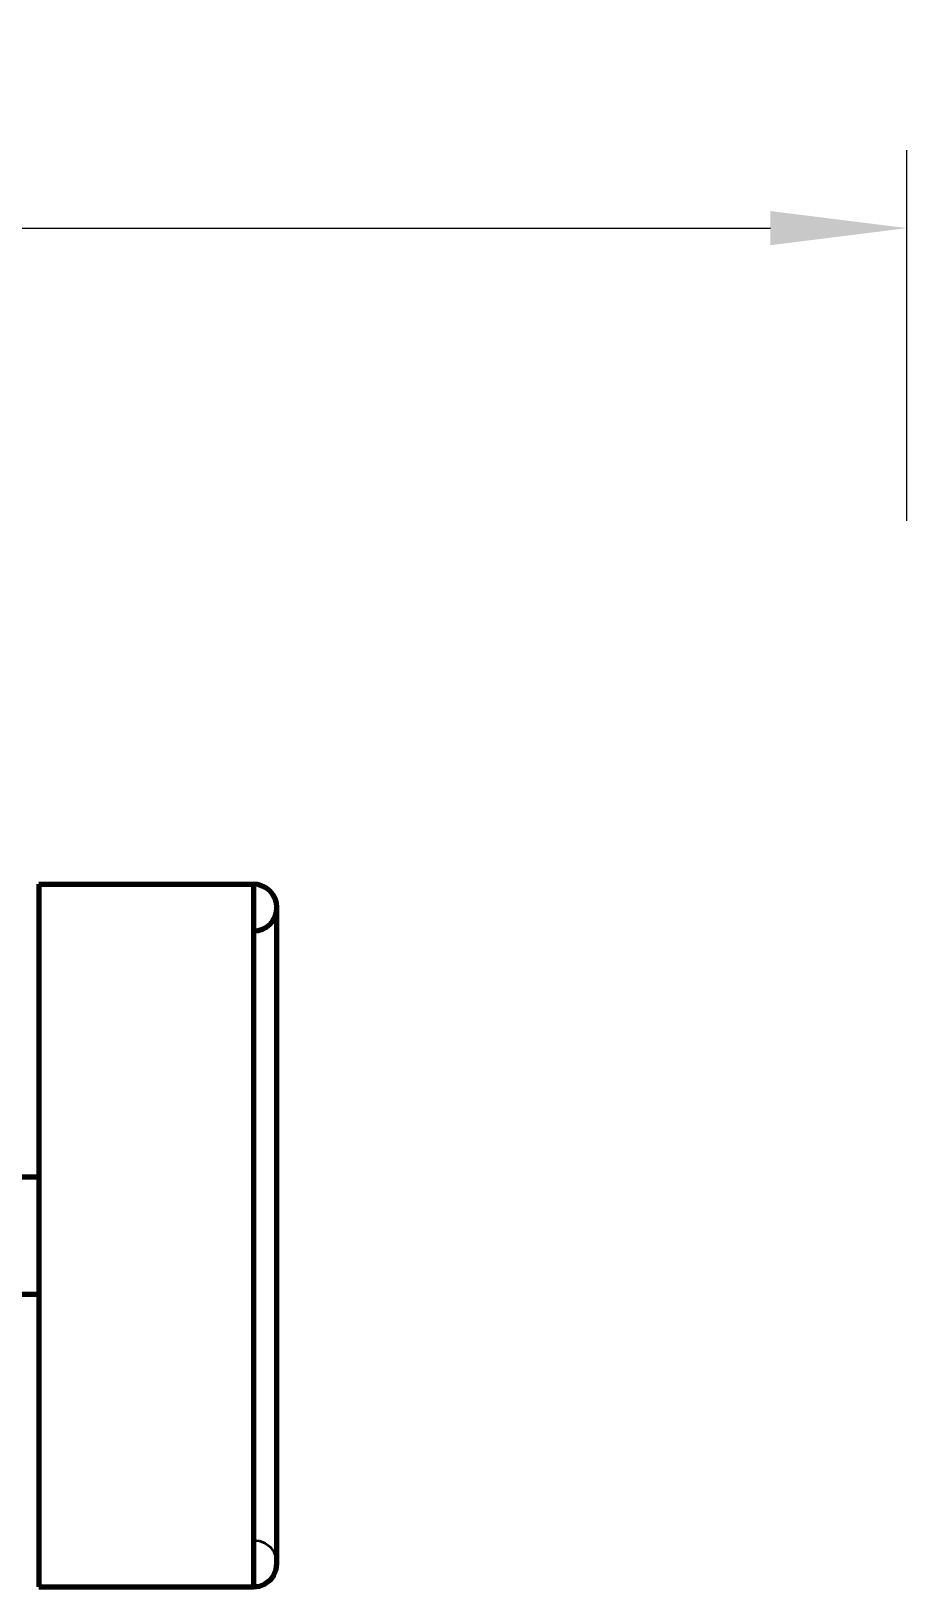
# Model space of a CAD drawing. Header units: millimetres. Extents: x 0 to 2382, y 0 to 420.
# Drawn here: x 324.75 to 347.2, y 326.91 to 366.76 of the extents above; entities that cross this region are included whole.
import ezdxf

# ---------------------------------------------------------------- set-up
doc = ezdxf.new("R2010")
doc.units = ezdxf.units.MM
doc.linetypes.add('IRAM-E-TRAZOS', pattern=[5, 4, -1])
for name, color, linetype, lineweight in [('01-VISIBLE', 7, 'CONTINUOUS', 70), ('02-OCULTA', 4, 'IRAM-E-TRAZOS', 35), ('04-COTA', 3, 'CONTINUOUS', 18)]:
    doc.layers.add(name, color=color, linetype=linetype, lineweight=lineweight)
doc.styles.add('ISO3098', font='isocpeur.ttf')
doc.dimstyles.new('FLAMA-IRAM', dxfattribs={"dimtxt": 3.5, "dimasz": 3.5, "dimexe": 2, "dimexo": 1.5, "dimgap": 1, "dimtad": 1, "dimdec": 1, "dimtxsty": 'ISO3098', "dimblk": 'IRAM_FLECHA', "dimblk1": 'IRAM_FLECHA', "dimblk2": 'IRAM_FLECHA', "dimcen": 2.5, "dimclrd": 256, "dimclre": 256, "dimclrt": 256, "dimazin": 3, "dimtfac": 1, "dimtmove": 0, "dimatfit": 3, "dimlwd": 18, "dimlwe": 18})

# ---------------------------------------------------------------- blocks, each defined once
blk = doc.blocks.new('IRAM_FLECHA')
blk.add_solid([(0, 0), (-1, 0.125), (-1, -0.125)])

msp = doc.modelspace()

# ---------------------------------------------------------------- linework, layer by layer
at = {"layer": '01-VISIBLE'}
for p, q in [((324.955, 344.913), (330.455, 344.913)), ((324.305, 337.413), (324.955, 337.413)), ((324.305, 334.413), (324.955, 334.413)), ((324.955, 326.913), (330.455, 326.913))]:
    msp.add_line(p, q, dxfattribs=at)
for points in [[(324.955, 344.913), (324.955, 344.663), (324.955, 344.413), (324.955, 344.163), (324.955, 343.913), (324.955, 343.663), (324.955, 343.413), (324.955, 343.163), (324.955, 342.913), (324.955, 342.663), (324.955, 342.413), (324.955, 342.163), (324.955, 341.913), (324.955, 341.663), (324.955, 341.413), (324.955, 341.163), (324.955, 340.913), (324.955, 340.663), (324.955, 340.413), (324.955, 340.163), (324.955, 339.913), (324.955, 339.663), (324.955, 339.413), (324.955, 339.163), (324.955, 338.913), (324.955, 338.663), (324.955, 338.413), (324.955, 338.163), (324.955, 337.913), (324.955, 337.663), (324.955, 337.413), (324.955, 337.163), (324.955, 336.913), (324.955, 336.663), (324.955, 336.413), (324.955, 336.163), (324.955, 335.913), (324.955, 335.663), (324.955, 335.413), (324.955, 335.163), (324.955, 334.913), (324.955, 334.663), (324.955, 334.413), (324.955, 334.163), (324.955, 333.913), (324.955, 333.663), (324.955, 333.413), (324.955, 333.163), (324.955, 332.913), (324.955, 332.663), (324.955, 332.413), (324.955, 332.163), (324.955, 331.913), (324.955, 331.663), (324.955, 331.413), (324.955, 331.163), (324.955, 330.913), (324.955, 330.663), (324.955, 330.413), (324.955, 330.163), (324.955, 329.913), (324.955, 329.663), (324.955, 329.413), (324.955, 329.163), (324.955, 328.913), (324.955, 328.663), (324.955, 328.413), (324.955, 328.163), (324.955, 327.913), (324.955, 327.663), (324.955, 327.413), (324.955, 327.163), (324.955, 326.913)], [(330.455, 344.913), (330.455, 344.663), (330.455, 344.413), (330.455, 344.163), (330.455, 343.913), (330.455, 343.663), (330.455, 343.413), (330.455, 343.163), (330.455, 342.913), (330.455, 342.663), (330.455, 342.413), (330.455, 342.163), (330.455, 341.913), (330.455, 341.663), (330.455, 341.413), (330.455, 341.163), (330.455, 340.913), (330.455, 340.663), (330.455, 340.413), (330.455, 340.163), (330.455, 339.913), (330.455, 339.663), (330.455, 339.413), (330.455, 339.163), (330.455, 338.913), (330.455, 338.663), (330.455, 338.413), (330.455, 338.163), (330.455, 337.913), (330.455, 337.663), (330.455, 337.413), (330.455, 337.163), (330.455, 336.913), (330.455, 336.663), (330.455, 336.413), (330.455, 336.163), (330.455, 335.913), (330.455, 335.663), (330.455, 335.413), (330.455, 335.163), (330.455, 334.913), (330.455, 334.663), (330.455, 334.413), (330.455, 334.163), (330.455, 333.913), (330.455, 333.663), (330.455, 333.413), (330.455, 333.163), (330.455, 332.913), (330.455, 332.663), (330.455, 332.413), (330.455, 332.163), (330.455, 331.913), (330.455, 331.663), (330.455, 331.413), (330.455, 331.163), (330.455, 330.913), (330.455, 330.663), (330.455, 330.413), (330.455, 330.163), (330.455, 329.913), (330.455, 329.663), (330.455, 329.413), (330.455, 329.163), (330.455, 328.913), (330.455, 328.663), (330.455, 328.413), (330.455, 328.163), (330.455, 327.913), (330.455, 327.663), (330.455, 327.413), (330.455, 327.163), (330.455, 326.913)], [(331.055, 327.513), (331.055, 327.764), (331.055, 328.014), (331.055, 328.265), (331.055, 328.516), (331.055, 328.767), (331.055, 329.017), (331.055, 329.268), (331.055, 329.519), (331.055, 329.77), (331.055, 330.02), (331.055, 330.271), (331.055, 330.522), (331.055, 330.772), (331.055, 331.023), (331.055, 331.274), (331.055, 331.525), (331.055, 331.775), (331.055, 332.026), (331.055, 332.277), (331.055, 332.528), (331.055, 332.778), (331.055, 333.029), (331.055, 333.28), (331.055, 333.531), (331.055, 333.781), (331.055, 334.032), (331.055, 334.283), (331.055, 334.534), (331.055, 334.784), (331.055, 335.035), (331.055, 335.286), (331.055, 335.537), (331.055, 335.787), (331.055, 336.038), (331.055, 336.289), (331.055, 336.54), (331.055, 336.79), (331.055, 337.041), (331.055, 337.292), (331.055, 337.543), (331.055, 337.793), (331.055, 338.044), (331.055, 338.295), (331.055, 338.546), (331.055, 338.796), (331.055, 339.047), (331.055, 339.298), (331.055, 339.549), (331.055, 339.799), (331.055, 340.05), (331.055, 340.301), (331.055, 340.552), (331.055, 340.802), (331.055, 341.053), (331.055, 341.304), (331.055, 341.555), (331.055, 341.805), (331.055, 342.056), (331.055, 342.307), (331.055, 342.558), (331.055, 342.808), (331.055, 343.059), (331.055, 343.31), (331.055, 343.561), (331.055, 343.811), (331.055, 344.062), (331.055, 344.313)], [(331.055, 327.513), (331.055, 327.764), (331.055, 328.014), (331.055, 328.265), (331.055, 328.516), (331.055, 328.767), (331.055, 329.017), (331.055, 329.268), (331.055, 329.519), (331.055, 329.77), (331.055, 330.02), (331.055, 330.271), (331.055, 330.522), (331.055, 330.772), (331.055, 331.023), (331.055, 331.274), (331.055, 331.525), (331.055, 331.775), (331.055, 332.026), (331.055, 332.277), (331.055, 332.528), (331.055, 332.778), (331.055, 333.029), (331.055, 333.28), (331.055, 333.531), (331.055, 333.781), (331.055, 334.032), (331.055, 334.283), (331.055, 334.534), (331.055, 334.784), (331.055, 335.035), (331.055, 335.286), (331.055, 335.537), (331.055, 335.787), (331.055, 336.038), (331.055, 336.289), (331.055, 336.54), (331.055, 336.79), (331.055, 337.041), (331.055, 337.292), (331.055, 337.543), (331.055, 337.793), (331.055, 338.044), (331.055, 338.295), (331.055, 338.546), (331.055, 338.796), (331.055, 339.047), (331.055, 339.298), (331.055, 339.549), (331.055, 339.799), (331.055, 340.05), (331.055, 340.301), (331.055, 340.552), (331.055, 340.802), (331.055, 341.053), (331.055, 341.304), (331.055, 341.555), (331.055, 341.805), (331.055, 342.056), (331.055, 342.307), (331.055, 342.558), (331.055, 342.808), (331.055, 343.059), (331.055, 343.31), (331.055, 343.561), (331.055, 343.811), (331.055, 344.062), (331.055, 344.313)], [(330.455, 326.913), (330.61, 326.933), (330.755, 326.993), (330.879, 327.089), (330.975, 327.213), (331.035, 327.358), (331.055, 327.513)]]:
    msp.add_lwpolyline(points, dxfattribs=at)
msp.add_arc((330.455, 344.313), 0.6, -90, 90, dxfattribs=at)
at = {"layer": '02-OCULTA'}
for points in [[(324.955, 326.913), (324.955, 327.163), (324.955, 327.413), (324.955, 327.663), (324.955, 327.913), (324.955, 328.163), (324.955, 328.413), (324.955, 328.663), (324.955, 328.913), (324.955, 329.163), (324.955, 329.413), (324.955, 329.663), (324.955, 329.913), (324.955, 330.163), (324.955, 330.413), (324.955, 330.663), (324.955, 330.913), (324.955, 331.163), (324.955, 331.413), (324.955, 331.663), (324.955, 331.913), (324.955, 332.163), (324.955, 332.413), (324.955, 332.663), (324.955, 332.913), (324.955, 333.163), (324.955, 333.413), (324.955, 333.663), (324.955, 333.913), (324.955, 334.163), (324.955, 334.413), (324.955, 334.663), (324.955, 334.913), (324.955, 335.163), (324.955, 335.413), (324.955, 335.663), (324.955, 335.913), (324.955, 336.163), (324.955, 336.413), (324.955, 336.663), (324.955, 336.913), (324.955, 337.163), (324.955, 337.413), (324.955, 337.663), (324.955, 337.913), (324.955, 338.163), (324.955, 338.413), (324.955, 338.663), (324.955, 338.913), (324.955, 339.163), (324.955, 339.413), (324.955, 339.663), (324.955, 339.913), (324.955, 340.163), (324.955, 340.413), (324.955, 340.663), (324.955, 340.913), (324.955, 341.163), (324.955, 341.413), (324.955, 341.663), (324.955, 341.913), (324.955, 342.163), (324.955, 342.413), (324.955, 342.663), (324.955, 342.913), (324.955, 343.163), (324.955, 343.413), (324.955, 343.663), (324.955, 343.913), (324.955, 344.163), (324.955, 344.413), (324.955, 344.663), (324.955, 344.913)], [(330.455, 326.913), (330.455, 327.163), (330.455, 327.413), (330.455, 327.663), (330.455, 327.913), (330.455, 328.163), (330.455, 328.413), (330.455, 328.663), (330.455, 328.913), (330.455, 329.163), (330.455, 329.413), (330.455, 329.663), (330.455, 329.913), (330.455, 330.163), (330.455, 330.413), (330.455, 330.663), (330.455, 330.913), (330.455, 331.163), (330.455, 331.413), (330.455, 331.663), (330.455, 331.913), (330.455, 332.163), (330.455, 332.413), (330.455, 332.663), (330.455, 332.913), (330.455, 333.163), (330.455, 333.413), (330.455, 333.663), (330.455, 333.913), (330.455, 334.163), (330.455, 334.413), (330.455, 334.663), (330.455, 334.913), (330.455, 335.163), (330.455, 335.413), (330.455, 335.663), (330.455, 335.913), (330.455, 336.163), (330.455, 336.413), (330.455, 336.663), (330.455, 336.913), (330.455, 337.163), (330.455, 337.413), (330.455, 337.663), (330.455, 337.913), (330.455, 338.163), (330.455, 338.413), (330.455, 338.663), (330.455, 338.913), (330.455, 339.163), (330.455, 339.413), (330.455, 339.663), (330.455, 339.913), (330.455, 340.163), (330.455, 340.413), (330.455, 340.663), (330.455, 340.913), (330.455, 341.163), (330.455, 341.413), (330.455, 341.663), (330.455, 341.913), (330.455, 342.163), (330.455, 342.413), (330.455, 342.663), (330.455, 342.913), (330.455, 343.163), (330.455, 343.413), (330.455, 343.663), (330.455, 343.913), (330.455, 344.163), (330.455, 344.413), (330.455, 344.663), (330.455, 344.913)], [(330.455, 343.713), (330.455, 343.461), (330.455, 343.21), (330.455, 342.958), (330.455, 342.706), (330.455, 342.455), (330.455, 342.203), (330.455, 341.952), (330.455, 341.7), (330.455, 341.448), (330.455, 341.197), (330.455, 340.945), (330.455, 340.693), (330.455, 340.442), (330.455, 340.19), (330.455, 339.939), (330.455, 339.687), (330.455, 339.435), (330.455, 339.184), (330.455, 338.932), (330.455, 338.681), (330.455, 338.429), (330.455, 338.177), (330.455, 337.926), (330.455, 337.674), (330.455, 337.422), (330.455, 337.171), (330.455, 336.919), (330.455, 336.668), (330.455, 336.416), (330.455, 336.164), (330.455, 335.913), (330.455, 335.661), (330.455, 335.41), (330.455, 335.158), (330.455, 334.906), (330.455, 334.655), (330.455, 334.403), (330.455, 334.152), (330.455, 333.9), (330.455, 333.648), (330.455, 333.397), (330.455, 333.145), (330.455, 332.893), (330.455, 332.642), (330.455, 332.39), (330.455, 332.139), (330.455, 331.887), (330.455, 331.635), (330.455, 331.384), (330.455, 331.132), (330.455, 330.881), (330.455, 330.629), (330.455, 330.377), (330.455, 330.126), (330.455, 329.874), (330.455, 329.622), (330.455, 329.371), (330.455, 329.119), (330.455, 328.868), (330.455, 328.616), (330.455, 328.364), (330.455, 328.113)], [(330.455, 328.113), (330.455, 328.364), (330.455, 328.616), (330.455, 328.868), (330.455, 329.119), (330.455, 329.371), (330.455, 329.622), (330.455, 329.874), (330.455, 330.126), (330.455, 330.377), (330.455, 330.629), (330.455, 330.881), (330.455, 331.132), (330.455, 331.384), (330.455, 331.635), (330.455, 331.887), (330.455, 332.139), (330.455, 332.39), (330.455, 332.642), (330.455, 332.893), (330.455, 333.145), (330.455, 333.397), (330.455, 333.648), (330.455, 333.9), (330.455, 334.152), (330.455, 334.403), (330.455, 334.655), (330.455, 334.906), (330.455, 335.158), (330.455, 335.41), (330.455, 335.661), (330.455, 335.913), (330.455, 336.164), (330.455, 336.416), (330.455, 336.668), (330.455, 336.919), (330.455, 337.171), (330.455, 337.422), (330.455, 337.674), (330.455, 337.926), (330.455, 338.177), (330.455, 338.429), (330.455, 338.681), (330.455, 338.932), (330.455, 339.184), (330.455, 339.435), (330.455, 339.687), (330.455, 339.939), (330.455, 340.19), (330.455, 340.442), (330.455, 340.693), (330.455, 340.945), (330.455, 341.197), (330.455, 341.448), (330.455, 341.7), (330.455, 341.952), (330.455, 342.203), (330.455, 342.455), (330.455, 342.706), (330.455, 342.958), (330.455, 343.21), (330.455, 343.461), (330.455, 343.713)], [(324.955, 334.413), (324.955, 334.663), (324.955, 334.913), (324.955, 335.163), (324.955, 335.413), (324.955, 335.663), (324.955, 335.913), (324.955, 336.163), (324.955, 336.413), (324.955, 336.663), (324.955, 336.913), (324.955, 337.163), (324.955, 337.413)], [(324.955, 337.413), (324.955, 337.163), (324.955, 336.913), (324.955, 336.663), (324.955, 336.413), (324.955, 336.163), (324.955, 335.913), (324.955, 335.663), (324.955, 335.413), (324.955, 335.163), (324.955, 334.913), (324.955, 334.663), (324.955, 334.413)], [(330.455, 328.113), (330.61, 328.092), (330.755, 328.032), (330.879, 327.937), (330.975, 327.813), (331.035, 327.668), (331.055, 327.513)]]:
    msp.add_lwpolyline(points, dxfattribs=at)

# ---------------------------------------------------------------- dimensions: what is measured, and where the dimension line sits
at = {"layer": '04-COTA'}
msp.add_linear_dim(base=(283.405, 361.718), p1=(283.405, 352.718), p2=(347.205, 352.718), dimstyle='FLAMA-IRAM', override={"dimlfac": 2}, dxfattribs=at).render()

doc.saveas('drawing.dxf')
